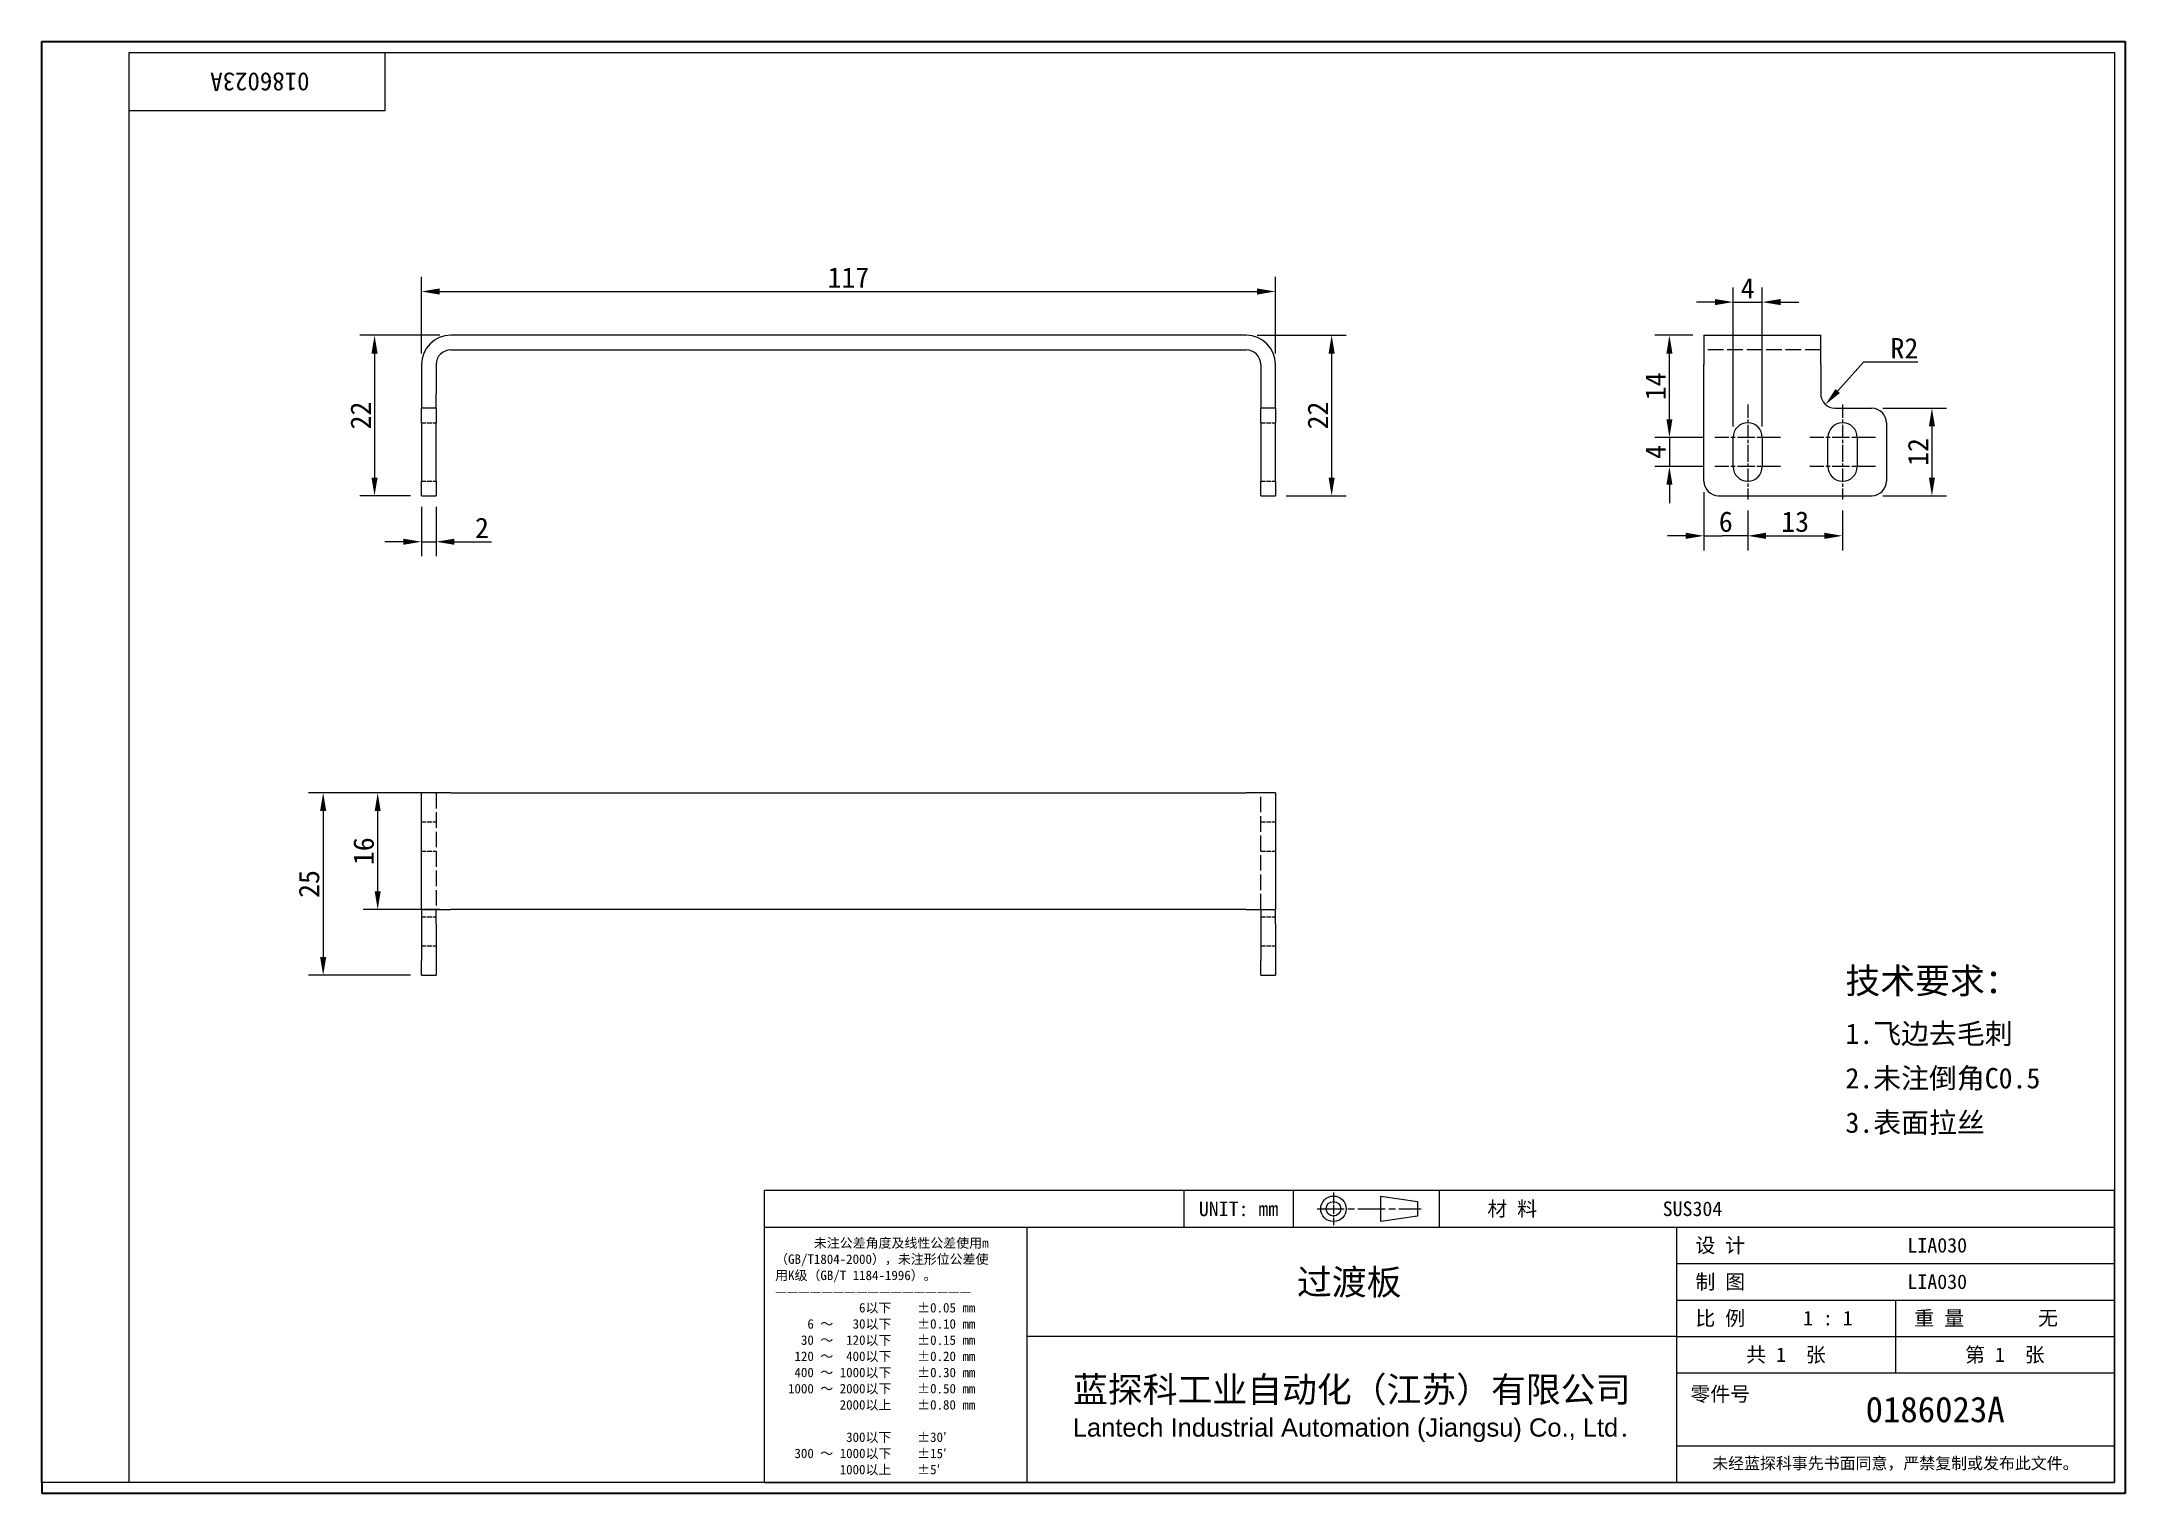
# Model space of a CAD drawing. Header units: millimetres. Extents: x 6 to 292, y 5 to 205.
import ezdxf
from ezdxf.enums import TextEntityAlignment as Align

# ---------------------------------------------------------------- set-up
doc = ezdxf.new("R2010")
doc.units = ezdxf.units.MM
doc.linetypes.add('CHAIN', pattern=[0.3543, 0.2362, -0.0295, 0.0591, -0.0295])
doc.linetypes.add('DASHED', pattern=[0.2067, 0.1654, -0.0413])
for name, color, linetype, lineweight in [('1', 7, 'Continuous', 18), ('可见 (ISO)', 7, 'Continuous', 25), ('图框 (ISO)', 7, 'Continuous', 35), ('标题 (ISO)', 7, 'Continuous', 25)]:
    doc.layers.add(name, color=color, linetype=linetype, lineweight=lineweight)
for name, color, linetype, lineweight, true_color in [('中心标记 (ISO)', 1, 'CHAIN', 18, 0xff0000), ('尺寸 (ISO)', 7, 'Continuous', 18, 0x008000), ('符号 (ISO)', 7, 'Continuous', 18, 0x008000), ('隐藏 (ISO)', 5, 'DASHED', 18, 0x0000ff)]:
    doc.layers.add(name, color=color, linetype=linetype, lineweight=lineweight, true_color=true_color)
doc.styles.add('文本样式164', font='SimSun.ttf')
doc.styles.add('文本样式165', font='SimSun.ttf')
doc.styles.add('文本样式74', font='SimSun.ttf')
doc.styles.add('最新国标', font='simfang.ttf')
doc.styles.add('注释文本 (ISO)', font='simfang.ttf')
doc.dimstyles.new('默认 (GB)', dxfattribs={"dimtxt": 2.8, "dimasz": 2.5, "dimexe": 2, "dimexo": 1.5, "dimgap": 0.5, "dimtad": 1, "dimtoh": 1, "dimdsep": 46, "dimtxsty": '最新国标', "dimcen": 0.09, "dimdle": 10, "dimclrd": 256, "dimclre": 256, "dimclrt": 256, "dimaunit": 1, "dimadec": 3, "dimazin": 2, "dimtfac": 0.535714, "dimtdec": 3, "dimtmove": 0, "dimatfit": 3, "dimfxl": 0, "dimtolj": 1, "dimlwd": -1, "dimlwe": -1, "dimarcsym": 0})

# ---------------------------------------------------------------- blocks, each defined once
blk = doc.blocks.new('图框 最新国标')
at = {"layer": '图框 (ISO)'}
for p, q in [((6, 7), (6, 204.5)), ((6, 204.5), (291.5, 204.5)), ((291.5, 204.5), (291.5, 5.5)), ((6, 7), (6, 5.5)), ((6, 7), (6, 5.5)), ((291.5, 5.5), (6, 5.5))]:
    blk.add_line(p, q, dxfattribs=at)
at = {"layer": '图框 (ISO)', "color": 7, "linetype": 'Continuous', "lineweight": 25}
for p, q in [((18, 203), (290, 203)), ((18, 7), (18, 203)), ((18, 203), (290, 203)), ((53, 203), (53, 195)), ((290, 203), (290, 7)), ((290, 203), (290, 7)), ((53, 195), (18, 195)), ((290, 7), (6, 7)), ((290, 7), (18, 7))]:
    blk.add_line(p, q, dxfattribs=at)
at = {"layer": '图框 (ISO)', "style": '文本样式74'}
blk.add_attdef('零件代号_001', (42.7, 200.25), '', height=2.5, rotation=180, dxfattribs=at)
blk = doc.blocks.new('标题栏 最新国标')
at = {"layer": '标题 (ISO)'}
for p, q in [((381.98, -183.84), (196.98, -183.84)), ((196.98, -183.84), (196.98, -223.84)), ((254.48, -183.84), (254.48, -188.84)), ((269.48, -183.84), (269.48, -188.84)), ((281.48, -188.09), (281.48, -184.59)), ((281.48, -184.59), (286.48, -185.34)), ((286.48, -185.34), (286.48, -187.34)), ((289.48, -183.84), (289.48, -188.84)), ((381.98, -223.84), (381.98, -183.84)), ((383.48, -183.84), (383.48, -225.34)), ((286.48, -187.34), (281.48, -188.09)), ((196.98, -188.84), (381.98, -188.84)), ((232.98, -188.84), (232.98, -223.84)), ((321.98, -188.84), (321.98, -223.84)), ((321.98, -193.84), (381.98, -193.84)), ((321.98, -198.84), (381.98, -198.84)), ((351.98, -198.84), (351.98, -208.84)), ((321.98, -203.84), (232.98, -203.84)), ((321.98, -203.84), (381.98, -203.84)), ((321.98, -208.84), (381.98, -208.84)), ((321.98, -218.84), (381.98, -218.84)), ((196.98, -223.84), (381.98, -223.84)), ((383.48, -225.34), (196.98, -225.34))]:
    blk.add_line(p, q, dxfattribs=at)
at = {"layer": '标题 (ISO)', "linetype": 'CHAIN', "ltscale": 5.000333}
blk.add_line((274.98, -184.09), (274.98, -188.59), dxfattribs=at)
at = {"layer": '标题 (ISO)', "linetype": 'CHAIN', "ltscale": 15.834605}
blk.add_line((272.73, -186.34), (286.98, -186.34), dxfattribs=at)
at = {"layer": '标题 (ISO)'}
for radius in [1.75, 1]:
    blk.add_circle((274.98, -186.34), radius, dxfattribs=at)
at = {"layer": '1', "style": '文本样式164'}
for s, p in [('UNIT: mm', (261.98, -186.34)), ('材 料', (299.48, -186.34)), ('设 计', (327.98, -191.34)), ('制 图', (327.98, -196.34)), ('比 例', (327.98, -201.34)), ('重 量', (357.98, -201.34)), ('共 1  张', (336.98, -206.34)), ('第 1  张', (366.98, -206.34))]:
    blk.add_text(s, height=2, dxfattribs=at).set_placement(p, align=Align.MIDDLE_CENTER)
at = {"layer": '标题 (ISO)', "style": '注释文本 (ISO)'}
for s, insert, char_height, attachment_point, line_spacing_factor in [('\\fSimSun|b0|i0;{\\H1.3000;      未注公差角度及线性公差使用m\\P}\\fSimSun|b0|i0;{\\H1.3000;（GB/T1804-2000），未注形位公差使\\P}\\fSimSun|b0|i0;{\\H1.3000;用K级（GB/T 1184-1996）。\\P}\\fSimSun|b0|i0;{\\H1.3000;—————————————————\\P}\\fSimSun|b0|i0;{\\H1.3000;             6以下    ±0.05 mm\\P}\\fSimSun|b0|i0;{\\H1.3000;     6 ～   30以下    ±0.10 mm\\P}\\fSimSun|b0|i0;{\\H1.3000;    30 ～  120以下    ±0.15 mm\\P}\\fSimSun|b0|i0;{\\H1.3000;   120 ～  400以下    ±0.20 mm\\P}\\fSimSun|b0|i0;{\\H1.3000;   400 ～ 1000以下    ±0.30 mm\\P}\\fSimSun|b0|i0;{\\H1.3000;  1000 ～ 2000以下    ±0.50 mm\\P}\\fSimSun|b0|i0;{\\H1.3000;          2000以上    ±0.80 mm\\P}\\fSimSun|b0|i0;{\\H1.3000;\\P}\\fSimSun|b0|i0;{\\H1.3000;           300以下    ±30′\\P}\\fSimSun|b0|i0;{\\H1.3000;   300 ～ 1000以下    ±15′\\P}\\fSimSun|b0|i0;{\\H1.3000;          1000以上    ±5′}', (198.48, -206.63), 1.3, 4, 1.023913), ('{\\fMicrosoft YaHei|b0|i0|c134|p34;\\H1.75x;蓝探科工业自动化（江苏）有限公司\\P\\fArial|b0|i0|c0|p34;\\H0.71429x;Lantech Industrial Automation (Jiangsu) Co., Ltd\\fFangSong|b0|i0|c134|p49;.\\H1.15195x; }', (277.48, -213.84), 2, 5, 0.978695)]:
    blk.add_mtext(s, dxfattribs=dict(at, insert=insert, char_height=char_height, attachment_point=attachment_point, line_spacing_factor=line_spacing_factor))
at = {"layer": '标题 (ISO)', "attachment_point": 5, "style": '注释文本 (ISO)'}
for s, insert, char_height in [('\\fFangSong|b0|i0;零件号', (327.98, -211.84), 2), ('\\fSimSun|b0|i0;{\\H1.6000;未经蓝探科事先书面同意，严禁复制或发布此文件。}', (351.98, -221.34), 1.6)]:
    blk.add_mtext(s, dxfattribs=dict(at, insert=insert, char_height=char_height))
at = {"layer": '标题 (ISO)'}
for tag, p, height, style in [('材料_001', (320.09, -187.33), 2, '注释文本 (ISO)'), ('设计人_001', (353.63, -192.33), 2, '注释文本 (ISO)'), ('库存编号_001', (269.98, -198.13), 3.5, '文本样式165'), ('设计人_001', (353.63, -197.33), 2, '注释文本 (ISO)'), ('视图比例_001', (339.32, -202.33), 2, '注释文本 (ISO)'), ('质量\\P3;_001', (371.53, -202.3), 2, '注释文本 (ISO)'), ('零件代号_001', (347.9, -215.59), 3.5, '文本样式165')]:
    blk.add_attdef(tag, p, '', height=height, dxfattribs=dict(at, style=style))
blk = doc.blocks.new('*D5')
at = {"layer": 'Defpoints', "color": 0, "transparency": 16777216}
for p in [(62.04, 164.25), (51.61, 142.25), (58.04, 142.25)]:
    blk.add_point(p, dxfattribs=at)
at = {"layer": '尺寸 (ISO)', "color": 116, "true_color": 0x00803f, "transparency": 16777216}
for p, q in [((60.54, 164.25), (49.61, 164.25)), ((51.61, 161.75), (51.61, 144.75)), ((56.54, 142.25), (49.61, 142.25))]:
    blk.add_line(p, q, dxfattribs=at)
for points in [[(51.19, 161.75), (52.03, 161.75), (51.61, 164.25)], [(51.19, 144.75), (52.03, 144.75), (51.61, 142.25)]]:
    blk.add_solid(points, dxfattribs=at)
at = {"layer": '尺寸 (ISO)', "transparency": 16777216, "insert": (49.71, 153.25), "char_height": 2.8, "attachment_point": 5, "rotation": 90, "style": '最新国标'}
blk.add_mtext('\\A1;22', dxfattribs=at)
blk = doc.blocks.new('*D6')
at = {"layer": 'Defpoints', "color": 0, "transparency": 16777216}
for p in [(171.04, 164.25), (175.04, 142.25), (182.75, 142.25)]:
    blk.add_point(p, dxfattribs=at)
at = {"layer": '尺寸 (ISO)', "color": 116, "true_color": 0x00803f, "transparency": 16777216}
for p, q in [((172.54, 164.25), (184.75, 164.25)), ((182.75, 161.75), (182.75, 144.75)), ((176.54, 142.25), (184.75, 142.25))]:
    blk.add_line(p, q, dxfattribs=at)
for points in [[(182.33, 161.75), (183.17, 161.75), (182.75, 164.25)], [(182.33, 144.75), (183.17, 144.75), (182.75, 142.25)]]:
    blk.add_solid(points, dxfattribs=at)
at = {"layer": '尺寸 (ISO)', "transparency": 16777216, "insert": (180.85, 153.25), "char_height": 2.8, "attachment_point": 5, "rotation": 90, "style": '最新国标'}
blk.add_mtext('\\A1;22', dxfattribs=at)
blk = doc.blocks.new('*D7')
at = {"layer": 'Defpoints', "color": 0, "transparency": 16777216}
for p in [(175.04, 170.25), (58.04, 160.25), (175.04, 160.25)]:
    blk.add_point(p, dxfattribs=at)
at = {"layer": '尺寸 (ISO)', "color": 116, "true_color": 0x00803f, "transparency": 16777216}
for p, q in [((58.04, 161.75), (58.04, 172.25)), ((175.04, 161.75), (175.04, 172.25)), ((60.54, 170.25), (172.54, 170.25))]:
    blk.add_line(p, q, dxfattribs=at)
for points in [[(60.54, 170.67), (60.54, 169.83), (58.04, 170.25)], [(172.54, 170.67), (172.54, 169.83), (175.04, 170.25)]]:
    blk.add_solid(points, dxfattribs=at)
at = {"layer": '尺寸 (ISO)', "transparency": 16777216, "insert": (116.54, 172.17), "char_height": 2.8, "attachment_point": 5, "style": '最新国标'}
blk.add_mtext('\\A1;117', dxfattribs=at)
blk = doc.blocks.new('*D8')
at = {"layer": 'Defpoints', "color": 0, "transparency": 16777216}
for p in [(58.04, 142.25), (60.04, 142.25), (60.04, 135.95)]:
    blk.add_point(p, dxfattribs=at)
at = {"layer": '尺寸 (ISO)', "color": 116, "true_color": 0x00803f, "transparency": 16777216}
for p, q in [((58.04, 140.75), (58.04, 133.95)), ((60.04, 140.75), (60.04, 133.95)), ((55.54, 135.95), (53.04, 135.95)), ((58.04, 135.95), (60.04, 135.95)), ((62.54, 135.95), (67.63, 135.95))]:
    blk.add_line(p, q, dxfattribs=at)
for points in [[(55.54, 136.36), (55.54, 135.53), (58.04, 135.95)], [(62.54, 136.36), (62.54, 135.53), (60.04, 135.95)]]:
    blk.add_solid(points, dxfattribs=at)
at = {"layer": '尺寸 (ISO)', "transparency": 16777216, "insert": (66.33, 137.85), "char_height": 2.8, "attachment_point": 5, "style": '最新国标'}
blk.add_mtext('\\A1;2', dxfattribs=at)
blk = doc.blocks.new('*D9')
at = {"layer": 'Defpoints', "color": 0, "transparency": 16777216}
for p in [(52.04, 101.53), (62.04, 101.53), (62.04, 85.53)]:
    blk.add_point(p, dxfattribs=at)
at = {"layer": '尺寸 (ISO)', "color": 116, "true_color": 0x00803f, "transparency": 16777216}
for p, q in [((60.54, 101.53), (50.04, 101.53)), ((52.04, 88.03), (52.04, 99.03)), ((60.54, 85.53), (50.04, 85.53))]:
    blk.add_line(p, q, dxfattribs=at)
for points in [[(51.63, 99.03), (52.46, 99.03), (52.04, 101.53)], [(51.63, 88.03), (52.46, 88.03), (52.04, 85.53)]]:
    blk.add_solid(points, dxfattribs=at)
at = {"layer": '尺寸 (ISO)', "transparency": 16777216, "insert": (50.13, 93.53), "char_height": 2.8, "attachment_point": 5, "rotation": 90, "style": '最新国标'}
blk.add_mtext('\\A1;16', dxfattribs=at)
blk = doc.blocks.new('*D10')
at = {"layer": 'Defpoints', "color": 0, "transparency": 16777216}
for p in [(62.04, 101.53), (44.57, 76.53), (58.04, 76.53)]:
    blk.add_point(p, dxfattribs=at)
at = {"layer": '尺寸 (ISO)', "color": 116, "true_color": 0x00803f, "transparency": 16777216}
for p, q in [((60.54, 101.53), (42.57, 101.53)), ((44.57, 99.03), (44.57, 79.03)), ((56.54, 76.53), (42.57, 76.53))]:
    blk.add_line(p, q, dxfattribs=at)
for points in [[(44.15, 99.03), (44.99, 99.03), (44.57, 101.53)], [(44.15, 79.03), (44.99, 79.03), (44.57, 76.53)]]:
    blk.add_solid(points, dxfattribs=at)
at = {"layer": '尺寸 (ISO)', "transparency": 16777216, "insert": (42.65, 89.03), "char_height": 2.8, "attachment_point": 5, "rotation": 90, "style": '最新国标'}
blk.add_mtext('\\A1;25', dxfattribs=at)
blk = doc.blocks.new('*D11')
at = {"layer": 'Defpoints', "color": 0, "transparency": 16777216}
for p in [(256.76, 154.25), (256.76, 142.25), (265, 142.25)]:
    blk.add_point(p, dxfattribs=at)
at = {"layer": '尺寸 (ISO)', "color": 116, "true_color": 0x00803f, "transparency": 16777216}
for p, q in [((258.26, 154.25), (267, 154.25)), ((265, 151.75), (265, 144.75)), ((258.26, 142.25), (267, 142.25))]:
    blk.add_line(p, q, dxfattribs=at)
for points in [[(264.58, 151.75), (265.42, 151.75), (265, 154.25)], [(264.58, 144.75), (265.42, 144.75), (265, 142.25)]]:
    blk.add_solid(points, dxfattribs=at)
at = {"layer": '尺寸 (ISO)', "transparency": 16777216, "insert": (263.1, 148.25), "char_height": 2.8, "attachment_point": 5, "rotation": 90, "style": '最新国标'}
blk.add_mtext('\\A1;12', dxfattribs=at)
blk = doc.blocks.new('*D12')
at = {"layer": 'Defpoints', "color": 0, "transparency": 16777216}
for p in [(229.03, 164.25), (233.76, 164.25), (235.26, 150.25)]:
    blk.add_point(p, dxfattribs=at)
at = {"layer": '尺寸 (ISO)', "color": 116, "true_color": 0x00803f, "transparency": 16777216}
for p, q in [((232.26, 164.25), (227.03, 164.25)), ((229.03, 152.75), (229.03, 161.75)), ((233.76, 150.25), (227.03, 150.25))]:
    blk.add_line(p, q, dxfattribs=at)
for points in [[(228.62, 161.75), (229.45, 161.75), (229.03, 164.25)], [(228.62, 152.75), (229.45, 152.75), (229.03, 150.25)]]:
    blk.add_solid(points, dxfattribs=at)
at = {"layer": '尺寸 (ISO)', "transparency": 16777216, "insert": (227.13, 157.25), "char_height": 2.8, "attachment_point": 5, "rotation": 90, "style": '最新国标'}
blk.add_mtext('\\A1;14', dxfattribs=at)
blk = doc.blocks.new('*D13')
at = {"layer": 'Defpoints', "color": 0, "transparency": 16777216}
for p in [(235.26, 150.25), (229.03, 146.25), (235.26, 146.25)]:
    blk.add_point(p, dxfattribs=at)
at = {"layer": '尺寸 (ISO)', "color": 116, "true_color": 0x00803f, "transparency": 16777216}
for p, q in [((229.03, 152.75), (229.03, 155.25)), ((233.76, 150.25), (227.03, 150.25)), ((229.03, 150.25), (229.03, 146.25)), ((233.76, 146.25), (227.03, 146.25)), ((229.03, 143.75), (229.03, 141.25))]:
    blk.add_line(p, q, dxfattribs=at)
for points in [[(228.62, 152.75), (229.45, 152.75), (229.03, 150.25)], [(228.62, 143.75), (229.45, 143.75), (229.03, 146.25)]]:
    blk.add_solid(points, dxfattribs=at)
at = {"layer": '尺寸 (ISO)', "transparency": 16777216, "insert": (227.13, 148.25), "char_height": 2.8, "attachment_point": 5, "rotation": 90, "style": '最新国标'}
blk.add_mtext('\\A1;4', dxfattribs=at)
blk = doc.blocks.new('*D14')
at = {"layer": 'Defpoints', "color": 0, "transparency": 16777216}
for p in [(233.76, 144.25), (239.76, 141.75), (233.76, 136.76)]:
    blk.add_point(p, dxfattribs=at)
at = {"layer": '尺寸 (ISO)', "color": 116, "true_color": 0x00803f, "transparency": 16777216}
for p, q in [((233.76, 142.75), (233.76, 134.76)), ((239.76, 140.25), (239.76, 134.76)), ((231.26, 136.76), (228.76, 136.76)), ((233.76, 136.76), (236.26, 136.76)), ((237.26, 136.76), (236.26, 136.76)), ((239.76, 136.76), (237.26, 136.76)), ((242.26, 136.76), (244.76, 136.76))]:
    blk.add_line(p, q, dxfattribs=at)
for points in [[(231.26, 137.18), (231.26, 136.34), (233.76, 136.76)], [(242.26, 137.18), (242.26, 136.34), (239.76, 136.76)]]:
    blk.add_solid(points, dxfattribs=at)
at = {"layer": '尺寸 (ISO)', "transparency": 16777216, "insert": (236.76, 138.68), "char_height": 2.8, "attachment_point": 5, "style": '最新国标'}
blk.add_mtext('\\A1;6', dxfattribs=at)
blk = doc.blocks.new('*D15')
at = {"layer": 'Defpoints', "color": 0, "transparency": 16777216}
for p in [(239.76, 141.75), (252.76, 141.75), (252.76, 136.76)]:
    blk.add_point(p, dxfattribs=at)
at = {"layer": '尺寸 (ISO)', "color": 116, "true_color": 0x00803f, "transparency": 16777216}
for p, q in [((239.76, 140.25), (239.76, 134.76)), ((252.76, 140.25), (252.76, 134.76)), ((242.26, 136.76), (250.26, 136.76))]:
    blk.add_line(p, q, dxfattribs=at)
for points in [[(242.26, 137.18), (242.26, 136.34), (239.76, 136.76)], [(250.26, 137.18), (250.26, 136.34), (252.76, 136.76)]]:
    blk.add_solid(points, dxfattribs=at)
at = {"layer": '尺寸 (ISO)', "transparency": 16777216, "insert": (246.26, 138.68), "char_height": 2.8, "attachment_point": 5, "style": '最新国标'}
blk.add_mtext('\\A1;13', dxfattribs=at)
blk = doc.blocks.new('*D16')
at = {"layer": 'Defpoints', "color": 0, "transparency": 16777216}
for p in [(241.76, 168.8), (237.76, 150.25), (241.76, 150.25)]:
    blk.add_point(p, dxfattribs=at)
at = {"layer": '尺寸 (ISO)', "color": 116, "true_color": 0x00803f, "transparency": 16777216}
for p, q in [((235.26, 168.8), (232.76, 168.8)), ((237.76, 151.75), (237.76, 170.8)), ((237.76, 168.8), (241.76, 168.8)), ((241.76, 151.75), (241.76, 170.8)), ((244.26, 168.8), (246.76, 168.8))]:
    blk.add_line(p, q, dxfattribs=at)
for points in [[(235.26, 169.22), (235.26, 168.38), (237.76, 168.8)], [(244.26, 169.22), (244.26, 168.38), (241.76, 168.8)]]:
    blk.add_solid(points, dxfattribs=at)
at = {"layer": '尺寸 (ISO)', "transparency": 16777216, "insert": (239.76, 170.7), "char_height": 2.8, "attachment_point": 5, "style": '最新国标'}
blk.add_mtext('\\A1;4', dxfattribs=at)
blk = doc.blocks.new('*D17')
at = {"layer": 'Defpoints', "color": 0, "transparency": 16777216}
for p in [(250.42, 154.76), (251.76, 156.25)]:
    blk.add_point(p, dxfattribs=at)
at = {"layer": '尺寸 (ISO)', "color": 116, "true_color": 0x00803f, "transparency": 16777216}
for p, q in [((255.63, 160.57), (252.09, 156.62)), ((263.08, 160.57), (255.63, 160.57))]:
    blk.add_line(p, q, dxfattribs=at)
blk.add_solid([(251.78, 156.9), (252.4, 156.34), (250.42, 154.76)], dxfattribs=at)
at = {"layer": '尺寸 (ISO)', "transparency": 16777216, "insert": (261.23, 162.47), "char_height": 2.8, "attachment_point": 5, "style": '最新国标'}
blk.add_mtext('\\A1;R2', dxfattribs=at)

msp = doc.modelspace()

# ---------------------------------------------------------------- linework, layer by layer
at = {"layer": '中心标记 (ISO)', "ltscale": 7.778352}
for p, q in [((239.757, 154.751), (239.757, 147.751)), ((252.757, 154.751), (252.757, 147.751)), ((239.757, 148.751), (239.757, 141.751)), ((252.757, 148.751), (252.757, 141.751))]:
    msp.add_line(p, q, dxfattribs=at)
at = {"layer": '中心标记 (ISO)', "ltscale": 10.000767}
for p, q in [((244.257, 150.251), (235.257, 150.251)), ((257.257, 150.251), (248.257, 150.251)), ((244.257, 146.251), (235.257, 146.251)), ((257.257, 146.251), (248.257, 146.251))]:
    msp.add_line(p, q, dxfattribs=at)
at = {"layer": '可见 (ISO)'}
for p, q in [((171.042, 164.251), (62.042, 164.251)), ((233.757, 164.251), (249.757, 164.251)), ((233.757, 164.251), (233.757, 160.251)), ((249.757, 160.251), (249.757, 164.251)), ((58.042, 160.251), (58.042, 156.251)), ((60.042, 160.251), (60.042, 156.251)), ((62.042, 162.251), (171.042, 162.251)), ((173.042, 160.251), (173.042, 156.251)), ((175.042, 156.251), (175.042, 160.251)), ((233.757, 144.251), (233.757, 160.251)), ((249.757, 160.251), (249.757, 156.251)), ((58.042, 156.251), (58.042, 154.251)), ((58.042, 152.251), (58.042, 154.251)), ((60.042, 154.251), (58.042, 154.251)), ((60.042, 154.251), (60.042, 156.251)), ((60.042, 154.251), (60.042, 152.251)), ((173.042, 156.251), (173.042, 154.251)), ((173.042, 152.251), (173.042, 154.251)), ((175.042, 154.251), (173.042, 154.251)), ((175.042, 154.251), (175.042, 156.251)), ((175.042, 154.251), (175.042, 152.251)), ((251.757, 154.251), (256.757, 154.251)), ((58.042, 152.251), (58.042, 144.251)), ((60.042, 144.251), (60.042, 152.251)), ((173.042, 152.251), (173.042, 144.251)), ((175.042, 144.251), (175.042, 152.251)), ((258.757, 152.251), (258.757, 144.251)), ((237.757, 146.251), (237.757, 150.251)), ((241.757, 150.251), (241.757, 146.251)), ((250.757, 146.251), (250.757, 150.251)), ((254.757, 150.251), (254.757, 146.251)), ((58.042, 142.251), (58.042, 144.251)), ((60.042, 144.251), (60.042, 142.251)), ((173.042, 142.251), (173.042, 144.251)), ((175.042, 144.251), (175.042, 142.251)), ((58.042, 142.251), (60.042, 142.251)), ((173.042, 142.251), (175.042, 142.251)), ((235.757, 142.251), (256.757, 142.251)), ((58.042, 85.531), (58.042, 101.531)), ((62.042, 101.531), (58.042, 101.531)), ((62.042, 101.531), (171.042, 101.531)), ((175.042, 101.531), (171.042, 101.531)), ((175.042, 101.531), (175.042, 85.531)), ((58.042, 85.531), (58.042, 83.531)), ((58.042, 85.531), (62.042, 85.531)), ((58.042, 83.531), (58.042, 78.531)), ((60.042, 83.531), (60.042, 85.531)), ((60.042, 83.531), (60.042, 78.531)), ((171.042, 85.531), (62.042, 85.531)), ((171.042, 85.531), (175.042, 85.531)), ((173.042, 85.531), (173.042, 83.531)), ((173.042, 83.531), (173.042, 78.531)), ((175.042, 83.531), (175.042, 85.531)), ((175.042, 83.531), (175.042, 78.531)), ((58.042, 76.531), (58.042, 78.531)), ((60.042, 78.531), (60.042, 76.531)), ((173.042, 76.531), (173.042, 78.531)), ((175.042, 78.531), (175.042, 76.531)), ((58.042, 76.531), (60.042, 76.531)), ((173.042, 76.531), (175.042, 76.531))]:
    msp.add_line(p, q, dxfattribs=at)
for centre, radius, start, end in [((62.042, 160.251), 4, 90, 180), ((171.042, 160.251), 4, 0, 90), ((62.042, 160.251), 2, 90, 180), ((171.042, 160.251), 2, 0, 90), ((251.757, 156.251), 2, 180, 270), ((256.757, 152.251), 2, 0, 90), ((239.757, 150.251), 2, 0, 180), ((252.757, 150.251), 2, 0, 180), ((239.757, 146.251), 2, 180, 0), ((252.757, 146.251), 2, 180, 0), ((235.757, 144.251), 2, 180, 270), ((256.757, 144.251), 2, 270, 0)]:
    msp.add_arc(centre, radius, start, end, dxfattribs=at)
at = {"layer": '隐藏 (ISO)', "ltscale": 12.901145}
for p, q in [((249.757, 162.251), (233.757, 162.251)), ((60.042, 101.531), (60.042, 85.531)), ((173.042, 85.531), (173.042, 101.531))]:
    msp.add_line(p, q, dxfattribs=at)
at = {"layer": '隐藏 (ISO)', "ltscale": 3.809293}
for p, q in [((58.042, 152.251), (60.042, 152.251)), ((173.042, 152.251), (175.042, 152.251)), ((58.042, 144.251), (60.042, 144.251)), ((173.042, 144.251), (175.042, 144.251)), ((58.042, 97.531), (60.042, 97.531)), ((173.042, 97.531), (175.042, 97.531)), ((58.042, 93.531), (60.042, 93.531)), ((173.042, 93.531), (175.042, 93.531)), ((58.042, 84.531), (60.042, 84.531)), ((173.042, 84.531), (175.042, 84.531)), ((58.042, 80.531), (60.042, 80.531)), ((173.042, 80.531), (175.042, 80.531))]:
    msp.add_line(p, q, dxfattribs=at)

# ---------------------------------------------------------------- block references
msp.add_blockref('图框 最新国标', (0, 0)).add_auto_attribs({'零件代号_001': '0186023A'})
ref = msp.add_blockref('标题栏 最新国标', (-91.983, 230.844))
ref.add_attrib('零件代号_001', '0186023A', (255.92, 15.25), dxfattribs={"layer": '标题 (ISO)', "height": 3.5, "style": '文本样式165'})
ref.add_attrib('库存编号_001', '过渡板', (178.001, 32.711), dxfattribs={"layer": '标题 (ISO)', "height": 3.5, "style": '文本样式165'})
ref.add_attrib('质量\\P3;_001', '无', (279.543, 28.54), dxfattribs={"layer": '标题 (ISO)', "height": 2, "style": '注释文本 (ISO)'})
ref.add_attrib('视图比例_001', '1 : 1', (247.337, 28.517), dxfattribs={"layer": '标题 (ISO)', "height": 2, "style": '注释文本 (ISO)'})
ref.add_attrib('设计人_001', 'LIA030', (261.651, 38.511), dxfattribs={"layer": '标题 (ISO)', "height": 2, "style": '注释文本 (ISO)'})
ref.add_attrib('设计人_001', 'LIA030', (261.651, 33.511), dxfattribs={"layer": '标题 (ISO)', "height": 2, "style": '注释文本 (ISO)'})
ref.add_attrib('材料_001', 'SUS304', (228.111, 43.511), dxfattribs={"layer": '标题 (ISO)', "height": 2, "style": '注释文本 (ISO)'})

# ---------------------------------------------------------------- texts
at = {"layer": '符号 (ISO)', "insert": (253.15, 66.07), "char_height": 2, "width": 29.34269, "attachment_point": 4, "line_spacing_factor": 1.305367, "style": '注释文本 (ISO)'}
msp.add_mtext('{\\H1.75x;技术要求：\\H0.8x;\\P1.飞边去毛刺\\P2.未注倒角C0.5\\P3.表面拉丝}', dxfattribs=at)

# ---------------------------------------------------------------- dimensions: what is measured, and where the dimension line sits
at = {"layer": '尺寸 (ISO)', "color": 116, "true_color": 0x00803f}
for base, p1, p2, override, picture, middle in [((175.042, 170.251), (58.042, 160.251), (175.042, 160.251), {"dimgap": 0.5, "dimtoh": 0, "dimdec": 2, "dimtol": 0, "dimlim": 0, "dimtp": 0, "dimtm": 0, "dimtdec": 3, "dimtofl": 0, "dimatfit": 1}, '*D7', (116.542, 170.251)), ((241.757, 168.799), (237.757, 150.251), (241.757, 150.251), {"dimgap": 0.5, "dimtoh": 0, "dimdec": 2, "dimtol": 0, "dimlim": 0, "dimtp": 0, "dimtm": 0, "dimtdec": 3, "dimtofl": 1, "dimatfit": 1}, '*D16', (239.757, 168.799))]:
    dim = msp.add_linear_dim(base=base, p1=p1, p2=p2, dimstyle='默认 (GB)', override=override, dxfattribs=at)
    dim.commit()
    dim.dimension.update_dxf_attribs({"geometry": picture, "text_midpoint": middle, "dimtype": 160})
for base, p1, p2, angle, override, picture, middle in [((51.609, 142.251), (62.042, 164.251), (58.042, 142.251), 90, {"dimgap": 0.5, "dimtoh": 0, "dimdec": 2, "dimtol": 0, "dimlim": 0, "dimtp": 0, "dimtm": 0, "dimtdec": 3, "dimtofl": 0, "dimatfit": 1}, '*D5', (51.609, 153.251)), ((182.749, 142.251), (171.042, 164.251), (175.042, 142.251), 90, {"dimgap": 0.5, "dimtoh": 0, "dimdec": 2, "dimtol": 0, "dimlim": 0, "dimtp": 0, "dimtm": 0, "dimtdec": 3, "dimtofl": 0, "dimatfit": 1}, '*D6', (182.749, 153.251)), ((229.033, 164.251), (235.257, 150.251), (233.757, 164.251), 90, {"dimgap": 0.5, "dimtoh": 0, "dimdec": 2, "dimtol": 0, "dimlim": 0, "dimtp": 0, "dimtm": 0, "dimtdec": 3, "dimtofl": 0, "dimatfit": 1}, '*D12', (229.033, 157.251)), ((229.033, 146.251), (235.257, 150.251), (235.257, 146.251), 90, {"dimgap": 0.5, "dimtoh": 0, "dimdec": 2, "dimtol": 0, "dimlim": 0, "dimtp": 0, "dimtm": 0, "dimtdec": 3, "dimtofl": 1, "dimatfit": 1}, '*D13', (229.033, 148.251)), ((264.999, 142.251), (256.757, 154.251), (256.757, 142.251), 270, {"dimgap": 0.5, "dimtoh": 0, "dimdec": 2, "dimtol": 0, "dimlim": 0, "dimtp": 0, "dimtm": 0, "dimtdec": 3, "dimtofl": 0, "dimatfit": 1}, '*D11', (264.999, 148.251)), ((233.757, 136.761), (239.757, 141.751), (233.757, 144.251), 180, {"dimgap": 0.5, "dimtoh": 0, "dimdec": 2, "dimtol": 0, "dimlim": 0, "dimtp": 0, "dimtm": 0, "dimtdec": 3, "dimtofl": 0}, '*D14', (236.757, 136.761)), ((60.042, 135.945), (58.042, 142.251), (60.042, 142.251), 180, {"dimgap": 0.5, "dimtoh": 0, "dimdec": 2, "dimtol": 0, "dimlim": 0, "dimtp": 0, "dimtm": 0, "dimtdec": 3, "dimtofl": 1, "dimatfit": 1}, '*D8', (66.334, 135.945)), ((252.757, 136.761), (239.757, 141.751), (252.757, 141.751), 180, {"dimgap": 0.5, "dimtoh": 0, "dimdec": 2, "dimtol": 0, "dimlim": 0, "dimtp": 0, "dimtm": 0, "dimtdec": 3, "dimtofl": 0, "dimatfit": 1}, '*D15', (246.257, 136.761)), ((44.569, 76.531), (62.042, 101.531), (58.042, 76.531), 270, {"dimgap": 0.5, "dimtoh": 0, "dimdec": 2, "dimtol": 0, "dimlim": 0, "dimtp": 0, "dimtm": 0, "dimtdec": 3, "dimtofl": 0, "dimatfit": 1}, '*D10', (44.569, 89.031)), ((52.042, 101.531), (62.042, 85.531), (62.042, 101.531), 90, {"dimgap": 0.5, "dimtoh": 0, "dimdec": 2, "dimtol": 0, "dimlim": 0, "dimtp": 0, "dimtm": 0, "dimtdec": 3, "dimtofl": 0, "dimatfit": 1}, '*D9', (52.042, 93.531))]:
    dim = msp.add_linear_dim(base=base, p1=p1, p2=p2, angle=angle, dimstyle='默认 (GB)', override=override, dxfattribs=at)
    dim.commit()
    dim.dimension.update_dxf_attribs({"geometry": picture, "text_midpoint": middle, "dimtype": 160})
dim = msp.add_radius_dim(center=(251.757, 156.251), mpoint=(250.42, 154.763), dimstyle='默认 (GB)', override={"dimgap": 0.5, "dimtih": 1, "dimdec": 2, "dimlfac": 1, "dimcen": 0, "dimtol": 0, "dimlim": 0, "dimtp": 0, "dimtm": 0, "dimtdec": 3}, dxfattribs=at)
dim.commit()
dim.dimension.update_dxf_attribs({"geometry": '*D17', "text_midpoint": (261.228, 160.566), "dimtype": 164})

doc.saveas('drawing.dxf')
